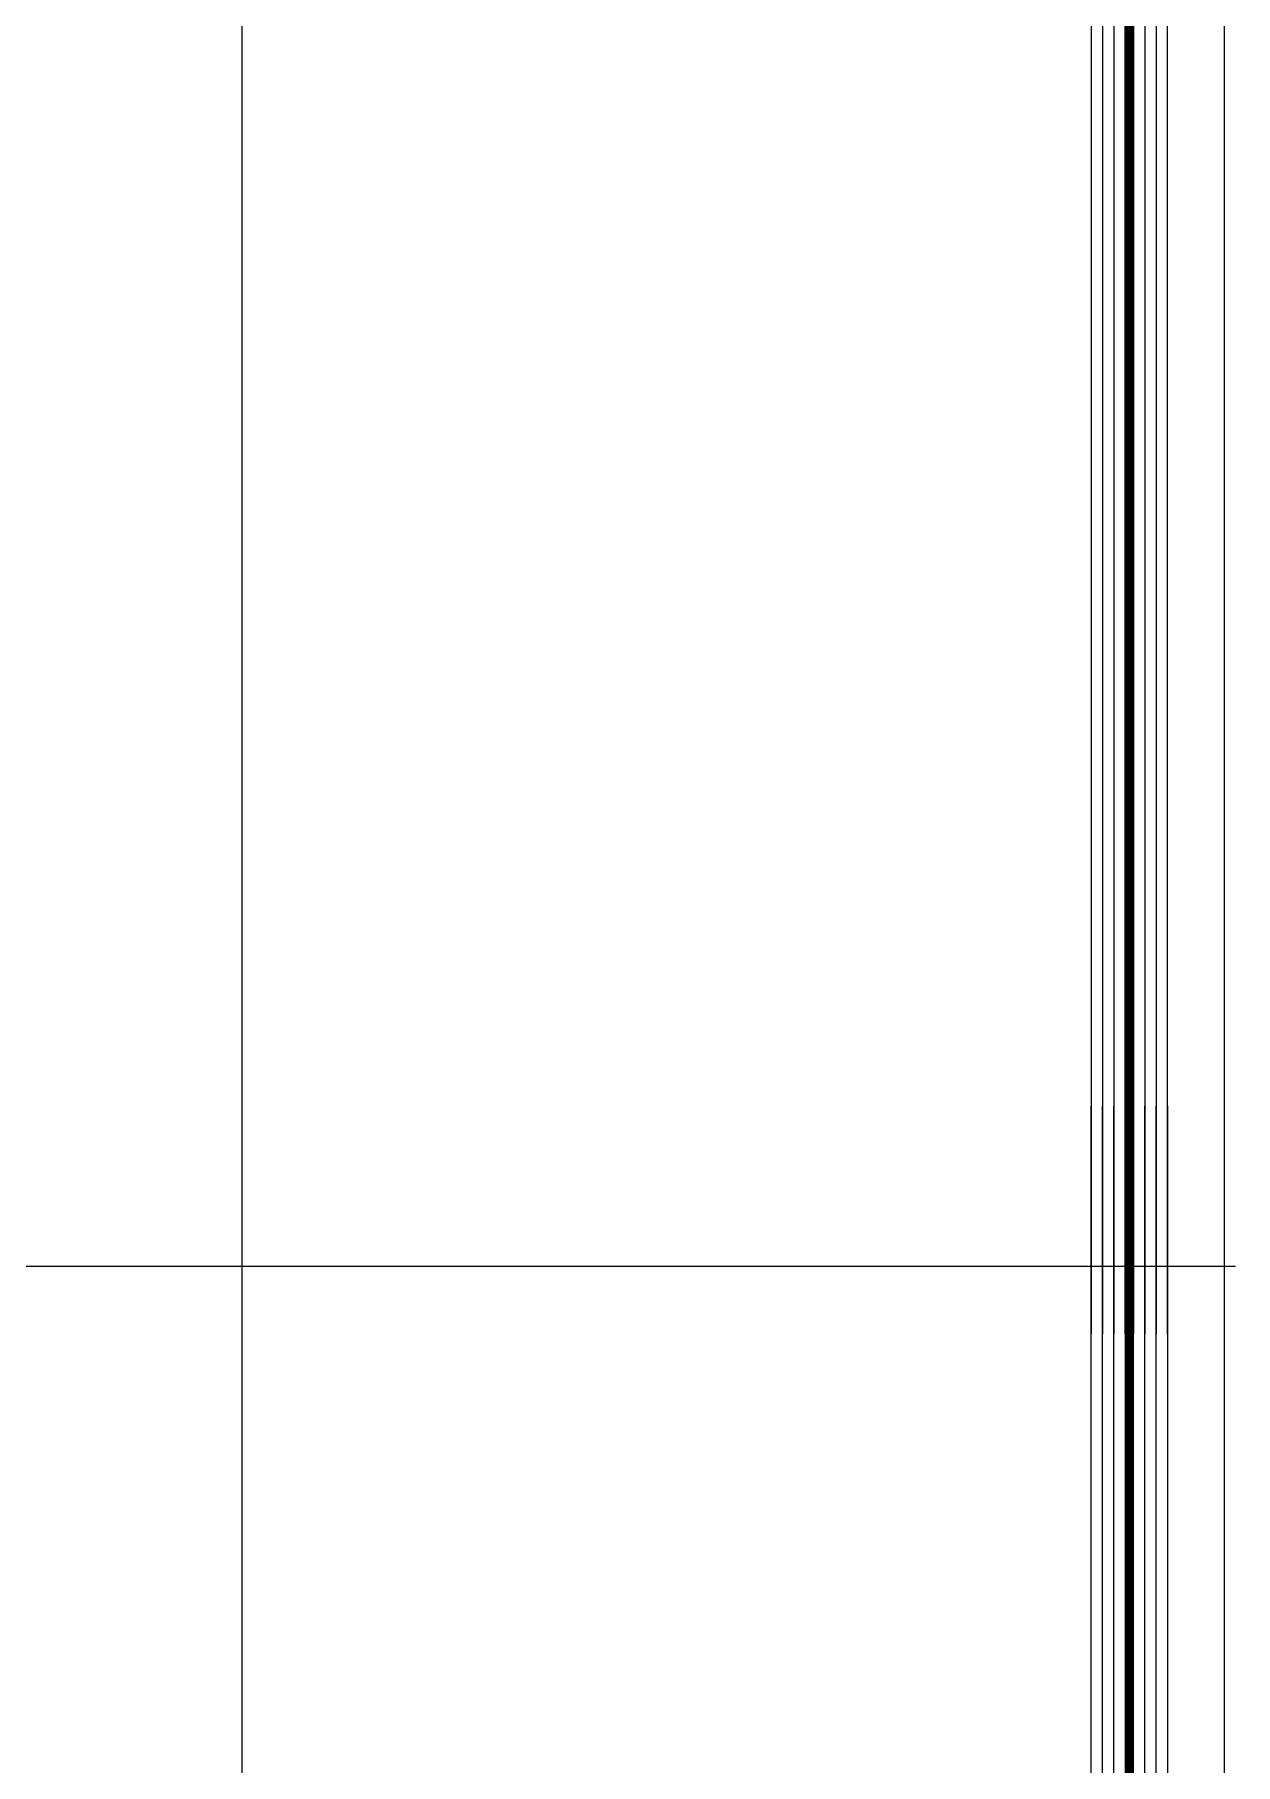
# Model space of a CAD drawing. Header units: millimetres. Extents: x 12351878 to 12381578, y 696206 to 738256.
# Drawn here: x 12356597.9 to 12356810, y 720457.5 to 720763 of the extents above; entities that cross this region are included whole.
import ezdxf

# ---------------------------------------------------------------- set-up
doc = ezdxf.new("R2010")
doc.units = ezdxf.units.MM
doc.header["$LTSCALE"] = 1000
doc.linetypes.add('HIDDEN', pattern=[0.125, 0.0625, -0.0625])
for name, color, linetype in [('DIM_LEAD', 3, 'Continuous'), ('EXTRUSION-V', 141, 'Continuous'), ('GLASS', 1, 'Continuous'), ('GLASS-V', 11, 'Continuous'), ('SYMBOL', 7, 'Continuous')]:
    doc.layers.add(name, color=color, linetype=linetype)

# ---------------------------------------------------------------- blocks, each defined once
blk = doc.blocks.new('*U57')
at = {"layer": 'GLASS'}
for points in [[(426, 11.5), (1, 11.5), (0, 10.5), (0, 6.5), (1, 5.5), (426, 5.5)], [(426, 4), (1, 4), (0, 3), (0, -1), (1, -2), (426, -2)]]:
    blk.add_lwpolyline(points, dxfattribs=at)
at = {"layer": 'GLASS-V'}
for p, q in [((0, 9.5), (426, 9.5)), ((0, 7.5), (426, 7.5)), ((0, 2), (426, 2)), ((0, 0), (426, 0))]:
    blk.add_line(p, q, dxfattribs=at)
at = {"layer": 'GLASS-V', "linetype": 'HIDDEN', "const_width": 1.5}
blk.add_lwpolyline([(1, 4.75), (426, 4.75)], dxfattribs=at)
blk = doc.blocks.new('apqs03')
at = {"layer": 'EXTRUSION-V'}
blk.add_line((3210.5, 2655.57, 0), (3210.5, 1865.57, 0), dxfattribs=at)
at = {"layer": 'EXTRUSION-V', "elevation": 0}
blk.add_lwpolyline([(3037, 2655.57), (3037, -1584.43)], dxfattribs=at)
at = {"color": 0, "linetype": 'ByBlock', "rotation": 270}
blk.add_blockref('*U57', (3189, 2686.57, 0), dxfattribs=at)
at = {"color": 0, "linetype": 'ByBlock', "xscale": -1, "rotation": 270}
blk.add_blockref('*U57', (3189, 1874.85), dxfattribs=at)

msp = doc.modelspace()

# ---------------------------------------------------------------- linework, layer by layer
at = {"layer": 'DIM_LEAD'}
msp.add_line((12356810, 720545.5), (12355491.5, 720545.5), dxfattribs=at)

# ---------------------------------------------------------------- block references
at = {"layer": 'SYMBOL'}
msp.add_blockref('apqs03', (12353597.5, 718272.93), dxfattribs=at)

doc.saveas('drawing.dxf')
